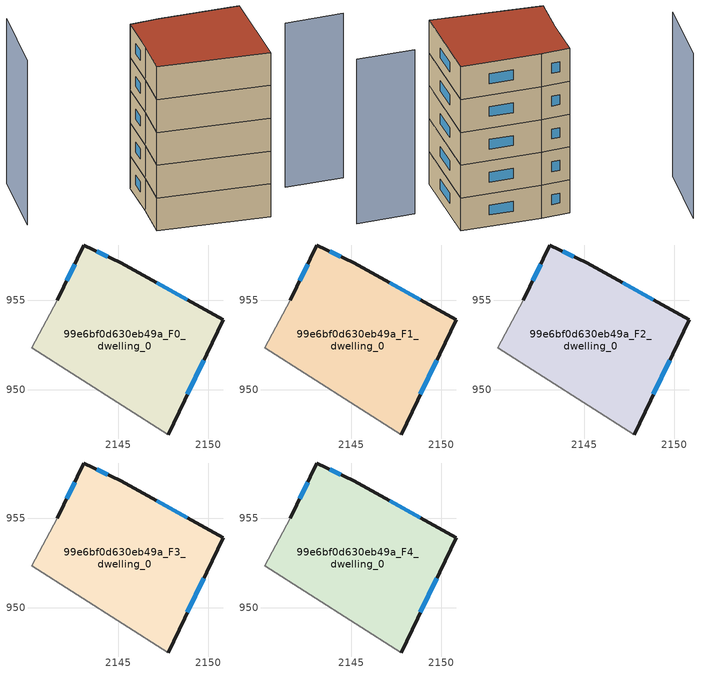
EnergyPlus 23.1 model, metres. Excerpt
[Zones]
99e6bf0d630eb49a_F0_dwelling_0
 floor ground (EU_floor_Construction): 2150.83,953.91 2147.78,947.49 2140.17,952.35 2141.6,954.99 2143.08,958.06 2145.15,957.08 z0
 wall outside (EU_wall_Construction): 2147.78,947.49 2150.83,953.91 2145.15,957.08 2143.08,958.06 2141.6,954.99 z0:3
 wall adiabatic (EU_wall_Construction): 2141.6,954.99 2140.17,952.35 2147.78,947.49 z0:3
 window (EU_Window_Construction): 2148.85,949.74 2149.76,951.66 / 2142.57,956.98 2142.12,956.06 / 2144.42,957.42 2143.81,957.71 / 2148.84,955.02 2147.14,955.97 z1.05:1.95
99e6bf0d630eb49a_F1_dwelling_0
 floor to 99e6bf0d630eb49a_F0_dwelling_0 (EU_floor_Construction): 2150.83,953.91 2147.77,947.49 2140.17,952.35 2141.6,954.99 2143.08,958.06 2145.15,957.08 z3
 wall outside (EU_wall_Construction): 2147.78,947.49 2150.83,953.91 2145.15,957.08 2143.08,958.06 2141.6,954.99 z3:6
 wall adiabatic (EU_wall_Construction): 2141.6,954.99 2140.17,952.35 2147.78,947.49 z3:6
 window (EU_Window_Construction): 2148.85,949.74 2149.76,951.66 / 2142.57,956.98 2142.12,956.06 / 2144.42,957.42 2143.81,957.71 / 2148.84,955.02 2147.14,955.97 z4.05:4.95
99e6bf0d630eb49a_F2_dwelling_0
 floor to 99e6bf0d630eb49a_F1_dwelling_0 (EU_floor_Construction): 2150.83,953.91 2147.77,947.49 2140.17,952.35 2141.6,954.99 2143.08,958.06 2145.15,957.08 z6
 wall outside (EU_wall_Construction): 2147.78,947.49 2150.83,953.91 2145.15,957.08 2143.08,958.06 2141.6,954.99 z6:9
 wall adiabatic (EU_wall_Construction): 2141.6,954.99 2140.17,952.35 2147.78,947.49 z6:9
 window (EU_Window_Construction): 2148.85,949.74 2149.76,951.66 / 2142.57,956.98 2142.12,956.06 / 2144.42,957.42 2143.81,957.71 / 2148.84,955.02 2147.14,955.97 z7.05:7.95
99e6bf0d630eb49a_F3_dwelling_0
 floor to 99e6bf0d630eb49a_F2_dwelling_0 (EU_floor_Construction): 2150.83,953.91 2147.77,947.49 2140.17,952.35 2141.6,954.99 2143.08,958.06 2145.15,957.08 z9
 wall outside (EU_wall_Construction): 2147.78,947.49 2150.83,953.91 2145.15,957.08 2143.08,958.06 2141.6,954.99 z9:12
 wall adiabatic (EU_wall_Construction): 2141.6,954.99 2140.17,952.35 2147.78,947.49 z9:12
 window (EU_Window_Construction): 2148.85,949.74 2149.76,951.66 / 2142.57,956.98 2142.12,956.06 / 2144.42,957.42 2143.81,957.71 / 2148.84,955.02 2147.14,955.97 z10.05:10.95
99e6bf0d630eb49a_F4_dwelling_0
 floor to 99e6bf0d630eb49a_F3_dwelling_0 (EU_floor_Construction): 2150.83,953.91 2147.77,947.49 2140.17,952.35 2141.6,954.99 2143.08,958.06 2145.15,957.08 z12
 wall outside (EU_wall_Construction): 2147.78,947.49 2150.83,953.91 2145.15,957.08 2143.08,958.06 2141.6,954.99 z12:15
 wall adiabatic (EU_wall_Construction): 2141.6,954.99 2140.17,952.35 2147.78,947.49 z12:15
 window (EU_Window_Construction): 2148.85,949.74 2149.76,951.66 / 2142.57,956.98 2142.12,956.06 / 2144.42,957.42 2143.81,957.71 / 2148.84,955.02 2147.14,955.97 z13.05:13.95
 roof outside (EU_roof_Construction): 2147.78,947.49 2150.83,953.91 2145.15,957.08 2143.08,958.06 2141.6,954.99 2140.17,952.35 z15
shading: 2155.67,947.44 2151.55,949.66 / 2137.02,965.42 2133.81,960.08 z0:15
[Building]
EU S2 Campaign: North Axis=0; Terrain=City; Solar Distribution=FullExterior
[Site:Location]
Bologna: Latitude=44.5; Longitude=11.25; Time Zone=1; Elevation=37
[SizingPeriod:WeatherFileDays]
AnnualSizingPeriod: Begin Month=1; Begin Day of Month=1; End Month=12; End Day of Month=31; Day of Week for Start Day=Monday; Use Weather File Daylight Saving Period=No; Use Weather File Rain and Snow Indicators=No
[MATERIAL]
EU_InternalMass_Material: Roughness=MediumRough; Thickness=0.1; Conductivity=1; Density=1800; Specific Heat=900; Thermal Absorptance=0.9; Solar Absorptance=0.7; Visible Absorptance=0.7
[MATERIAL:NOMASS] Roughness=MediumRough; Thermal Absorptance=0.9; Solar Absorptance=0.7; Visible Absorptance=0.7
Name | Thermal Resistance
EU_wall_NoMass | 0.890213
EU_roof_NoMass | 0.636128
EU_floor_NoMass | 0.79516
[WINDOWMATERIAL:SIMPLEGLAZINGSYSTEM]
EU_Window_SimpleGlazing: UFactor=4.49146; Solar Heat Gain Coefficient=0.85; Visible Transmittance=0.85
[CONSTRUCTION]
EU_wall_Construction: EU_wall_NoMass
EU_roof_Construction: EU_roof_NoMass
EU_floor_Construction: EU_floor_NoMass
EU_Window_Construction: EU_Window_SimpleGlazing
EU_InternalMass_Construction: EU_InternalMass_Material
[ZONE] Type=1; Multiplier=1; Ceiling Height=autocalculate; Volume=180.787; Floor Area=autocalculate; Part of Total Floor Area=Yes
99e6bf0d630eb49a_F0_dwelling_0; 99e6bf0d630eb49a_F1_dwelling_0; 99e6bf0d630eb49a_F2_dwelling_0; 99e6bf0d630eb49a_F3_dwelling_0; 99e6bf0d630eb49a_F4_dwelling_0
[INTERNALMASS] Construction=EU_InternalMass_Construction; Surface Area=60.2624
Name | Zone or ZoneList
99e6bf0d630eb49a_F0_dwelling_0_EU_InternalMass | 99e6bf0d630eb49a_F0_dwelling_0
99e6bf0d630eb49a_F1_dwelling_0_EU_InternalMass | 99e6bf0d630eb49a_F1_dwelling_0
99e6bf0d630eb49a_F2_dwelling_0_EU_InternalMass | 99e6bf0d630eb49a_F2_dwelling_0
99e6bf0d630eb49a_F3_dwelling_0_EU_InternalMass | 99e6bf0d630eb49a_F3_dwelling_0
99e6bf0d630eb49a_F4_dwelling_0_EU_InternalMass | 99e6bf0d630eb49a_F4_dwelling_0
[OTHEREQUIPMENT] Fuel Type=Electricity; Design Level Calculation Method=Watts/Area; Power per Zone Floor Area=1; Fraction Latent=0; Fraction Radiant=0; Fraction Lost=0; Carbon Dioxide Generation Rate=0; EndUse Subcategory=EU_Step8_InternalGains
Name | Zone or ZoneList or Space or SpaceList | Schedule
EU_Step8_InternalGain_99e6bf0d630eb49a_F0_dwelling_0_f000 | 99e6bf0d630eb49a_F0_dwelling_0 | EU_Step8_GainSchedule_99e6bf0d630eb49a_F0_dwelling_0_f000
EU_Step8_InternalGain_99e6bf0d630eb49a_F1_dwelling_0_f000 | 99e6bf0d630eb49a_F1_dwelling_0 | EU_Step8_GainSchedule_99e6bf0d630eb49a_F1_dwelling_0_f000
EU_Step8_InternalGain_99e6bf0d630eb49a_F2_dwelling_0_f000 | 99e6bf0d630eb49a_F2_dwelling_0 | EU_Step8_GainSchedule_99e6bf0d630eb49a_F2_dwelling_0_f000
EU_Step8_InternalGain_99e6bf0d630eb49a_F3_dwelling_0_f000 | 99e6bf0d630eb49a_F3_dwelling_0 | EU_Step8_GainSchedule_99e6bf0d630eb49a_F3_dwelling_0_f000
EU_Step8_InternalGain_99e6bf0d630eb49a_F4_dwelling_0_f000 | 99e6bf0d630eb49a_F4_dwelling_0 | EU_Step8_GainSchedule_99e6bf0d630eb49a_F4_dwelling_0_f000
[ZONEVENTILATION:DESIGNFLOWRATE] Schedule=EU_AlwaysOn; Design Flow Rate Calculation Method=AirChanges/Hour; Air Changes per Hour=0.718634; Ventilation Type=Natural; Fan Pressure Rise=0; Fan Total Efficiency=1; Constant Term Coefficient=1; Temperature Term Coefficient=0; Velocity Term Coefficient=0; Velocity Squared Term Coefficient=0; Minimum Indoor Temperature=-100; Maximum Indoor Temperature=100; Delta Temperature=-100; Minimum Outdoor Temperature=-100; Maximum Outdoor Temperature=100; Maximum Wind Speed=40
Name | Zone or ZoneList or Space or SpaceList
EU_ConstantAir_99e6bf0d630eb49a_F0_dwelling_0 | 99e6bf0d630eb49a_F0_dwelling_0
EU_ConstantAir_99e6bf0d630eb49a_F1_dwelling_0 | 99e6bf0d630eb49a_F1_dwelling_0
EU_ConstantAir_99e6bf0d630eb49a_F2_dwelling_0 | 99e6bf0d630eb49a_F2_dwelling_0
EU_ConstantAir_99e6bf0d630eb49a_F3_dwelling_0 | 99e6bf0d630eb49a_F3_dwelling_0
EU_ConstantAir_99e6bf0d630eb49a_F4_dwelling_0 | 99e6bf0d630eb49a_F4_dwelling_0
[HVACTEMPLATE:THERMOSTAT] Constant Heating Setpoint=20; Constant Cooling Setpoint=50
EU_HeatOnly_99e6bf0d630eb49a_F0_dwelling_0; EU_HeatOnly_99e6bf0d630eb49a_F1_dwelling_0; EU_HeatOnly_99e6bf0d630eb49a_F2_dwelling_0; EU_HeatOnly_99e6bf0d630eb49a_F3_dwelling_0; EU_HeatOnly_99e6bf0d630eb49a_F4_dwelling_0
[HVACTEMPLATE:ZONE:IDEALLOADSAIRSYSTEM] System Availability Schedule=EU_AlwaysOn; Maximum Heating Supply Air Temperature=50; Minimum Cooling Supply Air Temperature=13; Maximum Heating Supply Air Humidity Ratio=0.0156; Minimum Cooling Supply Air Humidity Ratio=0.0077; Heating Limit=NoLimit; Cooling Limit=NoLimit; Heating Availability Schedule=EU_AlwaysOn; Cooling Availability Schedule=EU_CoolingOff; Dehumidification Control Type=ConstantSensibleHeatRatio; Cooling Sensible Heat Ratio=0.7; Dehumidification Setpoint=60; Humidification Control Type=None; Humidification Setpoint=30; Outdoor Air Method=None; Outdoor Air Flow Rate per Person=0.00944; Outdoor Air Flow Rate per Zone Floor Area=0; Outdoor Air Flow Rate per Zone=0; Demand Controlled Ventilation Type=None; Outdoor Air Economizer Type=NoEconomizer; Heat Recovery Type=None; Sensible Heat Recovery Effectiveness=0.7; Latent Heat Recovery Effectiveness=0.65
Name | Template Thermostat
99e6bf0d630eb49a_F0_dwelling_0 | EU_HeatOnly_99e6bf0d630eb49a_F0_dwelling_0
99e6bf0d630eb49a_F1_dwelling_0 | EU_HeatOnly_99e6bf0d630eb49a_F1_dwelling_0
99e6bf0d630eb49a_F2_dwelling_0 | EU_HeatOnly_99e6bf0d630eb49a_F2_dwelling_0
99e6bf0d630eb49a_F3_dwelling_0 | EU_HeatOnly_99e6bf0d630eb49a_F3_dwelling_0
99e6bf0d630eb49a_F4_dwelling_0 | EU_HeatOnly_99e6bf0d630eb49a_F4_dwelling_0
[SIZING:ZONE] Zone Cooling Design Supply Air Temperature Input Method=SupplyAirTemperature; Zone Cooling Design Supply Air Temperature=13; Zone Heating Design Supply Air Temperature Input Method=SupplyAirTemperature; Zone Heating Design Supply Air Temperature=50; Zone Cooling Design Supply Air Humidity Ratio=0.008; Zone Heating Design Supply Air Humidity Ratio=0.008; Cooling Design Air Flow Method=DesignDay; Cooling Design Air Flow Rate=0; Cooling Minimum Air Flow per Zone Floor Area=0.000762; Cooling Minimum Air Flow=0; Cooling Minimum Air Flow Fraction=0.2; Heating Design Air Flow Method=DesignDay; Heating Design Air Flow Rate=0; Heating Maximum Air Flow per Zone Floor Area=0.002032; Heating Maximum Air Flow=0.141576; Heating Maximum Air Flow Fraction=0.3; Account for Dedicated Outdoor Air System=No; Dedicated Outdoor Air System Control Strategy=NeutralSupplyAir; Dedicated Outdoor Air Low Setpoint Temperature for Design=autosize; Dedicated Outdoor Air High Setpoint Temperature for Design=autosize; Zone Load Sizing Method=Sensible Load Only No Latent Load; Zone Latent Cooling Design Supply Air Humidity Ratio Input Method=HumidityRatioDifference; Zone Cooling Design Supply Air Humidity Ratio Difference=0.005; Zone Latent Heating Design Supply Air Humidity Ratio Input Method=HumidityRatioDifference; Zone Humidification Design Supply Air Humidity Ratio Difference=0.005
99e6bf0d630eb49a_F0_dwelling_0; 99e6bf0d630eb49a_F1_dwelling_0; 99e6bf0d630eb49a_F2_dwelling_0; 99e6bf0d630eb49a_F3_dwelling_0; 99e6bf0d630eb49a_F4_dwelling_0
[SCHEDULE:CONSTANT]
Name | Hourly Value
EU_AlwaysOn | 1
EU_CoolingOff | 0
[SCHEDULE:FILE] Column Number=1; Rows to Skip at Top=0; Number of Hours of Data=8760; Column Separator=Comma; Interpolate to Timestep=No; Minutes per Item=60; Adjust Schedule for Daylight Savings=Yes
Name | File
EU_Step8_GainSchedule_99e6bf0d630eb49a_F0_dwelling_0_f000 | ../../schedules/99e6bf0d630eb49a/99e6bf0d630eb49a_F0_dwelling_0_f000_gain.csv
EU_Step8_GainSchedule_99e6bf0d630eb49a_F1_dwelling_0_f000 | ../../schedules/99e6bf0d630eb49a/99e6bf0d630eb49a_F1_dwelling_0_f000_gain.csv
EU_Step8_GainSchedule_99e6bf0d630eb49a_F2_dwelling_0_f000 | ../../schedules/99e6bf0d630eb49a/99e6bf0d630eb49a_F2_dwelling_0_f000_gain.csv
EU_Step8_GainSchedule_99e6bf0d630eb49a_F3_dwelling_0_f000 | ../../schedules/99e6bf0d630eb49a/99e6bf0d630eb49a_F3_dwelling_0_f000_gain.csv
EU_Step8_GainSchedule_99e6bf0d630eb49a_F4_dwelling_0_f000 | ../../schedules/99e6bf0d630eb49a/99e6bf0d630eb49a_F4_dwelling_0_f000_gain.csv
